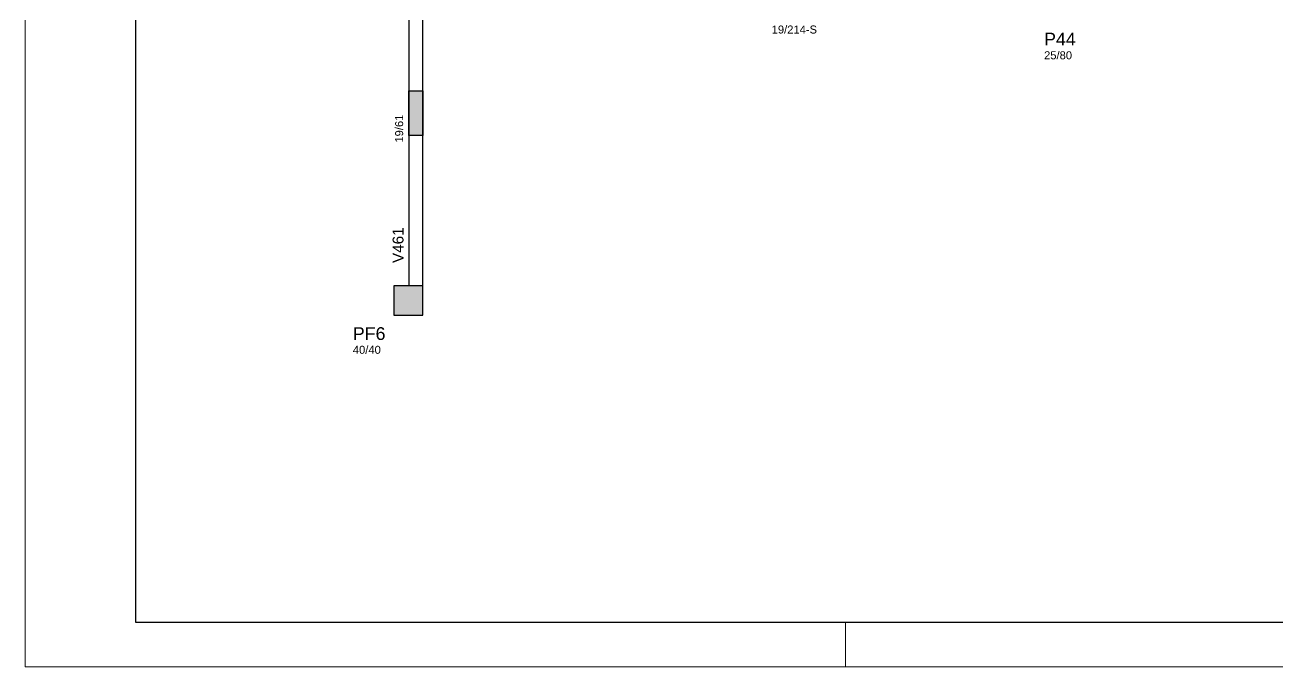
# Model space of a CAD drawing. Extents: x 4150 to 8661, y -614 to 3008.
# Drawn here: x 4150 to 5872, y -614 to 268 of the extents above; entities that cross this region are included whole.
import ezdxf

# ---------------------------------------------------------------- set-up
doc = ezdxf.new("R2010")
doc.units = 0
doc.layers.add('FOLHA', color=255, linetype='Continuous', lineweight=5)
for name, color, linetype in [('MTH-DIM-PILAR', 3, 'Continuous'), ('MTH-DIM-VIGA', 3, 'Continuous'), ('MTH-FACE-VIGA', 7, 'Continuous'), ('MTH-LINHA-SEÇÃO', 16, 'Continuous'), ('MTH-PILAR-SEGUE', 5, 'Continuous'), ('MTH-SOMBRA21', 150, 'Continuous'), ('MTH-SOMBRA25', 253, 'Continuous'), ('MTH-TIT1-PILAR', 5, 'Continuous'), ('MTH-TIT1-VIGA', 5, 'Continuous')]:
    doc.layers.add(name, color=color, linetype=linetype)
doc.styles.add('TQS_ARIAL', font='arial.ttf')

msp = doc.modelspace()

# ---------------------------------------------------------------- linework, layer by layer
at = {"color": 30}
for p, q in [((4302.54, -552.63), (4302.54, 2946.69)), ((8600.49, -552.63), (4302.54, -552.63))]:
    msp.add_line(p, q, dxfattribs=at)
at = {"layer": 'FOLHA', "lineweight": 5}
msp.add_line((4150.13, -613.6), (4150.13, 3007.66), dxfattribs=at)
at = {"layer": 'FOLHA'}
for p, q in [((5277.96, -552.63), (5277.96, -613.6)), ((8661.45, -613.6), (4150.13, -613.6))]:
    msp.add_line(p, q, dxfattribs=at)
at = {"layer": 'MTH-FACE-VIGA', "linetype": 'Continuous'}
for p, q in [((4677.85, 330.37), (4677.85, -90.13)), ((4696.85, -90.13), (4696.85, 330.37))]:
    msp.add_line(p, q, dxfattribs=at)
at = {"layer": 'MTH-LINHA-SEÇÃO', "linetype": 'Continuous'}
msp.add_lwpolyline([(4677.85, 116.62), (4677.85, 177.62), (4696.85, 177.62), (4696.85, 116.62), (4677.85, 116.62)], dxfattribs=at)
at = {"layer": 'MTH-PILAR-SEGUE', "linetype": 'Continuous'}
msp.add_lwpolyline([(4696.85, -90.13), (4656.85, -90.13), (4656.85, -130.13), (4696.85, -130.13), (4696.85, -90.13)], dxfattribs=at)
at = {"layer": 'MTH-SOMBRA21', "linetype": 'Continuous'}
for points in [[(4677.85, 116.62), (4677.85, 177.62), (4696.85, 177.62)], [(4677.85, 116.62), (4696.85, 177.62), (4696.85, 116.62)], [(4677.85, 116.62), (4696.85, 116.62), (4677.85, 116.62)]]:
    msp.add_solid(points, dxfattribs=at)
at = {"layer": 'MTH-SOMBRA25', "linetype": 'Continuous'}
for points in [[(4696.85, -90.13), (4656.85, -90.13), (4656.85, -130.13)], [(4696.85, -90.13), (4656.85, -130.13), (4696.85, -130.13)], [(4696.85, -90.13), (4696.85, -130.13), (4696.85, -90.13)]]:
    msp.add_solid(points, dxfattribs=at)

# ---------------------------------------------------------------- texts
at = {"layer": 'MTH-DIM-PILAR', "linetype": 'Continuous', "style": 'TQS_ARIAL'}
for s, p in [('19/214-S', (5176.43, 256.57)), ('25/80', (5550.87, 221.18)), ('40/40', (4600.7, -183.41))]:
    msp.add_text(s, height=11, dxfattribs=at).set_placement(p)
at = {"layer": 'MTH-DIM-VIGA', "linetype": 'Continuous', "style": 'TQS_ARIAL'}
msp.add_text('19/61', height=11, rotation=90, dxfattribs=at).set_placement((4669.85, 106.69))
at = {"layer": 'MTH-TIT1-PILAR', "linetype": 'Continuous', "style": 'TQS_ARIAL'}
for s, p in [('P44', (5550.87, 240.18)), ('PF6', (4600.7, -164.41))]:
    msp.add_text(s, height=17.5, dxfattribs=at).set_placement(p)
at = {"layer": 'MTH-TIT1-VIGA', "linetype": 'Continuous', "style": 'TQS_ARIAL'}
msp.add_text('V461', height=15, rotation=90, dxfattribs=at).set_placement((4670.35, -58.7))

doc.saveas('drawing.dxf')
